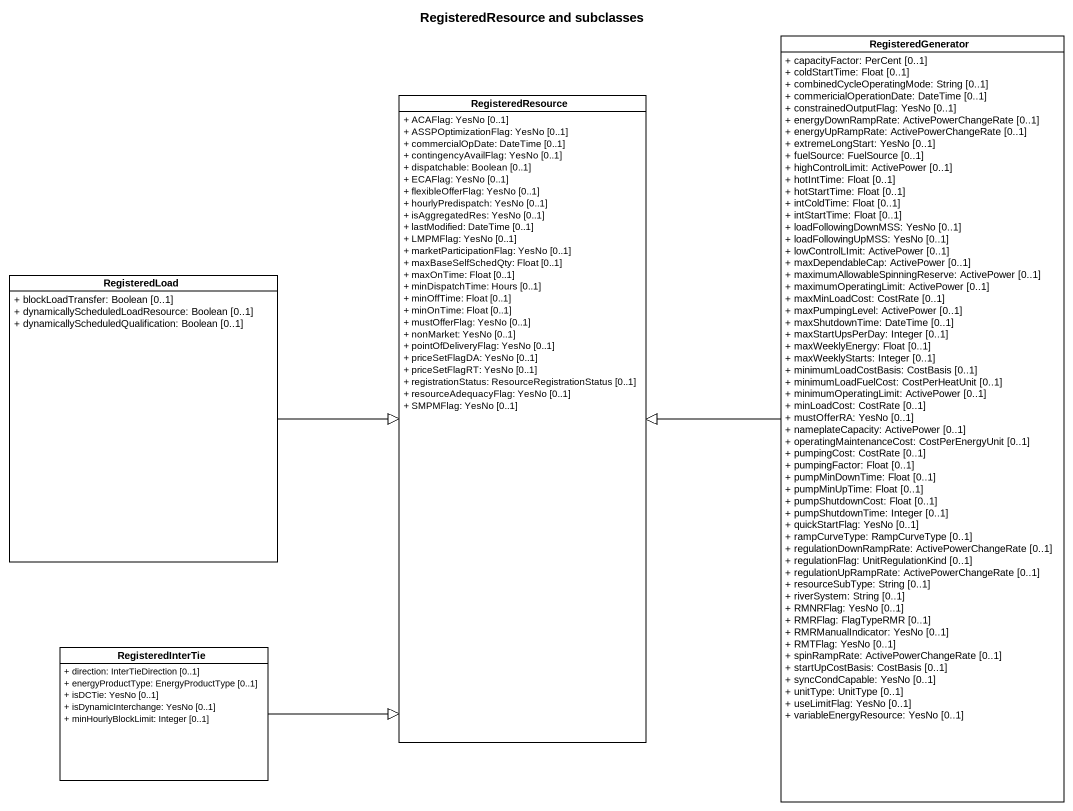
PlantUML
@startuml
title RegisteredResource and subclasses
hide circle
hide empty members
skinparam classAttributeIconSize 0
class RegisteredGenerator {
  + capacityFactor: PerCent [0..1]
  + coldStartTime: Float [0..1]
  + combinedCycleOperatingMode: String [0..1]
  + commericialOperationDate: DateTime [0..1]
  + constrainedOutputFlag: YesNo [0..1]
  + energyDownRampRate: ActivePowerChangeRate [0..1]
  + energyUpRampRate: ActivePowerChangeRate [0..1]
  + extremeLongStart: YesNo [0..1]
  + fuelSource: FuelSource [0..1]
  + highControlLimit: ActivePower [0..1]
  + hotIntTime: Float [0..1]
  + hotStartTime: Float [0..1]
  + intColdTime: Float [0..1]
  + intStartTime: Float [0..1]
  + loadFollowingDownMSS: YesNo [0..1]
  + loadFollowingUpMSS: YesNo [0..1]
  + lowControlLImit: ActivePower [0..1]
  + maxDependableCap: ActivePower [0..1]
  + maximumAllowableSpinningReserve: ActivePower [0..1]
  + maximumOperatingLimit: ActivePower [0..1]
  + maxMinLoadCost: CostRate [0..1]
  + maxPumpingLevel: ActivePower [0..1]
  + maxShutdownTime: DateTime [0..1]
  + maxStartUpsPerDay: Integer [0..1]
  + maxWeeklyEnergy: Float [0..1]
  + maxWeeklyStarts: Integer [0..1]
  + minimumLoadCostBasis: CostBasis [0..1]
  + minimumLoadFuelCost: CostPerHeatUnit [0..1]
  + minimumOperatingLimit: ActivePower [0..1]
  + minLoadCost: CostRate [0..1]
  + mustOfferRA: YesNo [0..1]
  + nameplateCapacity: ActivePower [0..1]
  + operatingMaintenanceCost: CostPerEnergyUnit [0..1]
  + pumpingCost: CostRate [0..1]
  + pumpingFactor: Float [0..1]
  + pumpMinDownTime: Float [0..1]
  + pumpMinUpTime: Float [0..1]
  + pumpShutdownCost: Float [0..1]
  + pumpShutdownTime: Integer [0..1]
  + quickStartFlag: YesNo [0..1]
  + rampCurveType: RampCurveType [0..1]
  + regulationDownRampRate: ActivePowerChangeRate [0..1]
  + regulationFlag: UnitRegulationKind [0..1]
  + regulationUpRampRate: ActivePowerChangeRate [0..1]
  + resourceSubType: String [0..1]
  + riverSystem: String [0..1]
  + RMNRFlag: YesNo [0..1]
  + RMRFlag: FlagTypeRMR [0..1]
  + RMRManualIndicator: YesNo [0..1]
  + RMTFlag: YesNo [0..1]
  + spinRampRate: ActivePowerChangeRate [0..1]
  + startUpCostBasis: CostBasis [0..1]
  + syncCondCapable: YesNo [0..1]
  + unitType: UnitType [0..1]
  + useLimitFlag: YesNo [0..1]
  + variableEnergyResource: YesNo [0..1]
}
class RegisteredResource {
  + ACAFlag: YesNo [0..1]
  + ASSPOptimizationFlag: YesNo [0..1]
  + commercialOpDate: DateTime [0..1]
  + contingencyAvailFlag: YesNo [0..1]
  + dispatchable: Boolean [0..1]
  + ECAFlag: YesNo [0..1]
  + flexibleOfferFlag: YesNo [0..1]
  + hourlyPredispatch: YesNo [0..1]
  + isAggregatedRes: YesNo [0..1]
  + lastModified: DateTime [0..1]
  + LMPMFlag: YesNo [0..1]
  + marketParticipationFlag: YesNo [0..1]
  + maxBaseSelfSchedQty: Float [0..1]
  + maxOnTime: Float [0..1]
  + minDispatchTime: Hours [0..1]
  + minOffTime: Float [0..1]
  + minOnTime: Float [0..1]
  + mustOfferFlag: YesNo [0..1]
  + nonMarket: YesNo [0..1]
  + pointOfDeliveryFlag: YesNo [0..1]
  + priceSetFlagDA: YesNo [0..1]
  + priceSetFlagRT: YesNo [0..1]
  + registrationStatus: ResourceRegistrationStatus [0..1]
  + resourceAdequacyFlag: YesNo [0..1]
  + SMPMFlag: YesNo [0..1]
}
class RegisteredLoad {
  + blockLoadTransfer: Boolean [0..1]
  + dynamicallyScheduledLoadResource: Boolean [0..1]
  + dynamicallyScheduledQualification: Boolean [0..1]
}
class RegisteredInterTie {
  + direction: InterTieDirection [0..1]
  + energyProductType: EnergyProductType [0..1]
  + isDCTie: YesNo [0..1]
  + isDynamicInterchange: YesNo [0..1]
  + minHourlyBlockLimit: Integer [0..1]
}
RegisteredGenerator -left-|> RegisteredResource
RegisteredLoad -right-|> RegisteredResource
RegisteredInterTie -up-|> RegisteredResource
@enduml
